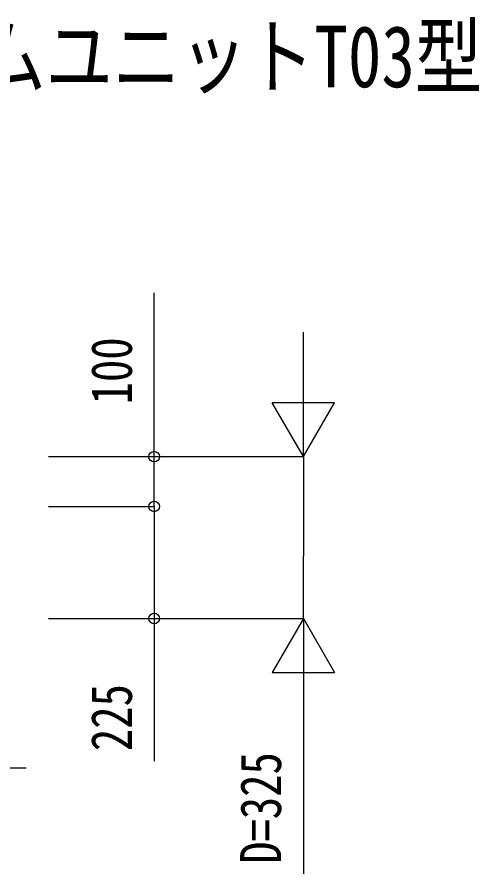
# Model space of a CAD drawing. Units: millimetres, scale not verified. Extents: x -10512 to 10512, y -7425 to 7425.
# Drawn here: x 6704 to 7633, y 2297 to 4018 of the extents above; entities that cross this region are included whole.
import ezdxf
from ezdxf.enums import TextEntityAlignment as Align

# ---------------------------------------------------------------- set-up
doc = ezdxf.new("R2010")
doc.units = ezdxf.units.MM
doc.header["$LTSCALE"] = 40
doc.layers.add('0-1_USER1', color=3, linetype='Continuous')
doc.layers.add('0-6_YKK_D', color=6, linetype='Continuous')
doc.styles.add('ＭＳ ゴシック', font='')
doc.styles.get('ＭＳ ゴシック').set_extended_font_data('MS Gothic')

msp = doc.modelspace()

# ---------------------------------------------------------------- linework, layer by layer
at = {"layer": '0-6_YKK_D'}
for p, q in [((7280.05, 3260), (7280.05, 3385)), ((7280.05, 3135), (7280.05, 3351.51)), ((7280.05, 3135), (7217.55, 3243.25)), ((7342.55, 3243.25), (7217.55, 3243.25)), ((7280.05, 3135), (7342.55, 3243.25)), ((6767.55, 3135), (7281.05, 3135)), ((6767.55, 3135), (6981.05, 3135)), ((7280.05, 3135), (7280.05, 3010)), ((6767.55, 3035), (6981.05, 3035)), ((6767.55, 3035), (6981.05, 3035)), ((7280.05, 3010), (7280.05, 2935)), ((7280.05, 2810), (7280.05, 2935)), ((6767.55, 2810), (7281.05, 2810)), ((6767.55, 2810), (6981.05, 2810)), ((7280.05, 2810), (7217.55, 2701.75)), ((7280.05, 2810), (7280.05, 2297)), ((7280.05, 2810), (7342.55, 2701.75)), ((7280.05, 2810), (7280.05, 2593.49)), ((7217.55, 2701.75), (7342.55, 2701.75)), ((7280.05, 2685), (7280.05, 2560)), ((6680.05, 2510), (6722.55, 2510))]:
    msp.add_line(p, q, dxfattribs=at)
for points in [[(6980.05, 3035), (6980.05, 3135), (6980.05, 3464)], [(6980.05, 3035), (6980.05, 2810), (6980.05, 2523.5)]]:
    msp.add_lwpolyline(points, dxfattribs=at)
for centre in [(6980.05, 3135), (6980.05, 3035), (6980.05, 3035), (6980.05, 2810)]:
    msp.add_circle(centre, 10.62, dxfattribs=at)

# ---------------------------------------------------------------- texts
at = {"layer": '0-1_USER1', "style": 'ＭＳ ゴシック', "width": 0.8}
msp.add_text('＋プリュードウォールフレームユニットT03型', height=123.8, dxfattribs=at).set_placement((4870.49, 3839.87), align=Align.BOTTOM_LEFT)
at = {"layer": '0-6_YKK_D', "style": 'ＭＳ ゴシック', "width": 0.8}
for s, p in [('100', (6960.05, 3240)), ('225', (6960.05, 2543.5)), ('D=325', (7260.05, 2317))]:
    msp.add_text(s, height=82.48, rotation=90, dxfattribs=at).set_placement(p, align=Align.BOTTOM_LEFT)

doc.saveas('drawing.dxf')
